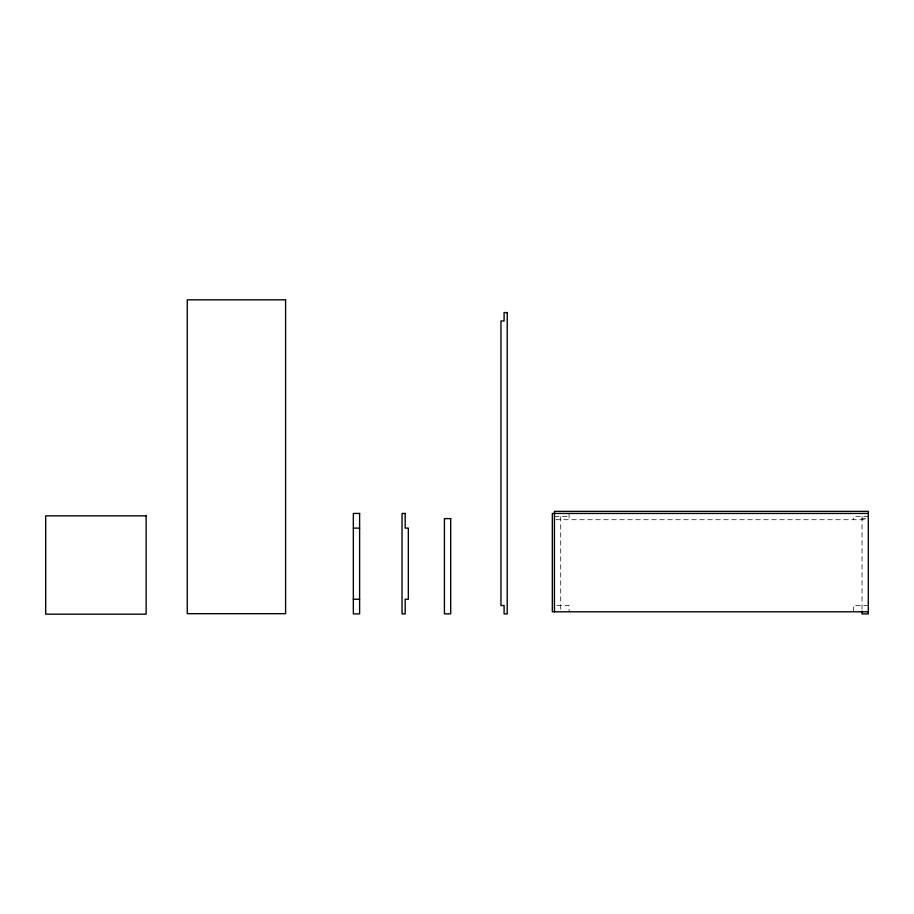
<?xml version="1.0" encoding="UTF-8"?>
<svg xmlns="http://www.w3.org/2000/svg" width="914" height="914" viewBox="0 0 914 914"><rect width="100%" height="100%" fill="white"/><g stroke="black" fill="none" stroke-linecap="round" stroke-linejoin="round"><path stroke-width="0.69" stroke-dasharray="4.57 3.43" d="M554.444 516.593L569.091 516.593M868.3 516.593L853.653 516.593L853.653 519.723M862.028 518.684L865.787 518.684M555.769 519.723L865.638 519.723M556.946 605.514L569.091 605.514L569.091 611.797M868.3 605.514L853.653 605.514L853.653 611.797M862.028 516.593L862.028 611.797M569.091 513.451L569.091 519.723M560.716 516.593L560.716 611.797"/><path stroke-width="1.37" d="M868.3 513.451L552.342 513.451L552.342 611.797L868.3 611.797M353.341 528.098L359.613 528.098M353.341 599.241L359.613 599.241M862.028 611.043L862.028 613.888L868.3 613.888L868.3 511.36L554.444 511.36L554.444 611.797M285.591 299.826L187.256 299.826L187.256 613.682L285.591 613.682L285.591 299.826M507.224 312.577L504.094 312.577L504.094 320.951L500.952 320.951L500.952 605.514L504.094 605.514L504.094 613.888L507.224 613.888L507.224 312.577M359.613 513.451L353.341 513.451L353.341 613.888L359.613 613.888L359.613 513.451M405.188 513.451L402.046 513.451L402.046 613.888L405.188 613.888L405.188 599.241L408.329 599.241L408.329 528.098L405.188 528.098L405.188 513.451M146.137 515.839L45.7 515.839L45.7 614.174L146.137 614.174L146.137 515.839M450.705 518.615L444.421 518.615L444.421 613.82L450.705 613.82L450.705 518.615"/></g></svg>
